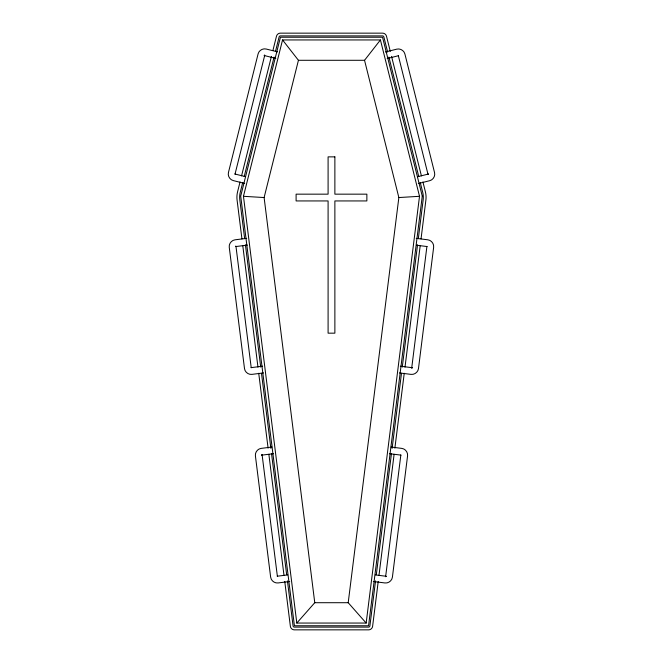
<?xml version="1.0" encoding="UTF-8"?>
<svg xmlns="http://www.w3.org/2000/svg" width="663" height="663" viewBox="0 0 663 663"><rect width="100%" height="100%" fill="white"/><g stroke="black" fill="none" stroke-linecap="round" stroke-linejoin="round"><path stroke-width="0.99" d="M251.211 367.741L251.103 367.658M277.358 576.313L277.258 576.23M366.167 623.054L348.208 602.708L398.853 197.549L364.542 60.292L380.421 39.946L282.546 39.946L243.462 196.306L296.809 623.054L366.167 623.054L419.513 196.306L380.421 39.946M375.54 580.871L369.863 626.17A1.409 1.409 0 0 1 368.81 627.107L294.256 627.115A1.409 1.409 0 0 1 293.104 626.17L287.435 580.871M376.311 574.705L391.468 453.442M392.115 448.304L401.488 373.286M402.259 367.12L417.541 244.829M418.312 238.663L423.193 199.613A20.147 20.147 0 0 0 422.77 192.568L420.259 182.532M378.217 581.492L372.573 626.618A4.144 4.144 0 0 1 368.918 629.85L294.057 629.85A4.144 4.144 0 0 1 290.402 626.618L284.759 581.492M378.987 575.335L394.112 454.304M394.883 448.147L404.239 373.269M405.01 367.111L420.143 246.081M421.038 238.904L425.911 199.919A22.857 22.857 0 0 0 425.431 191.939L422.919 181.902M385.7 576.106L400.817 455.216M411.773 367.526L426.889 246.636M235.075 173.93L264.62 55.742M240.056 181.902L237.545 191.939A22.857 22.857 0 0 0 237.064 199.919L241.937 238.904M241.556 175.877L271.432 56.388M272.941 50.363L276.454 36.308A4.069 4.069 0 0 1 280.499 33.15L382.476 33.15A4.069 4.069 0 0 1 386.521 36.308L390.283 51.366M242.708 182.532L240.197 192.568A20.147 20.147 0 0 0 239.774 199.613L244.655 238.663M244.216 176.515L274.068 57.093M275.576 51.068L279.156 36.772A1.334 1.334 0 0 1 280.292 35.893L382.684 35.893A1.334 1.334 0 0 1 383.811 36.772L387.648 52.07M296.809 623.054L314.759 602.708L264.114 197.549L298.433 60.292L282.546 39.946M426.931 246.421L427.005 246.528M400.858 455L400.933 455.1M235.009 174.145L234.942 174.029M398.455 55.709L398.339 55.634M385.443 51.979L396.814 49.137C400.245 48.258 404.065 50.545 404.902 53.993L434.555 172.62C435.442 176.051 433.146 179.872 429.707 180.701L418.336 183.543M387.2 58.535L398.239 55.775M417.806 176.689L427.842 174.178M246.669 238.357L235.034 239.815C231.52 240.238 228.785 243.752 229.249 247.266L244.498 368.587C244.912 372.109 248.426 374.844 251.94 374.371L263.567 372.913M236.103 246.52L247.398 245.103M251.318 367.617L262.614 366.2M271.847 447.044L261.189 448.387C257.667 448.801 254.94 452.323 255.404 455.837L270.645 577.158C271.059 580.68 274.581 583.407 278.095 582.943L289.723 581.484M262.258 455.091L273.546 453.666M277.474 576.188L287.734 574.896M398.853 197.549L419.513 196.306M298.433 60.292L364.542 60.292M314.759 602.708L348.208 602.708M243.462 196.306L264.114 197.549M416.223 238.357L427.85 239.807C431.373 240.221 434.108 243.744 433.643 247.258L418.477 368.587C418.063 372.109 414.541 374.844 411.027 374.38L399.399 372.921M416.521 245.227L426.79 246.512M400.361 366.208L411.648 367.625M391.12 447.053L401.778 448.387C405.3 448.801 408.035 452.323 407.571 455.837L392.405 577.166C391.99 580.689 388.468 583.423 384.954 582.959L373.327 581.501M389.421 453.674L400.717 455.091M375.316 574.912L385.576 576.197M277.557 51.871L266.186 49.029C262.755 48.142 258.935 50.438 258.098 53.877L228.445 172.504C227.558 175.935 229.854 179.756 233.293 180.593L244.664 183.436M264.761 55.659L275.8 58.419M235.158 174.071L245.194 176.582M398.38 55.849L427.925 174.046M391.543 56.388L421.411 175.877M388.899 57.093L418.759 176.515M245.426 244.829L260.716 367.12M261.487 373.286L270.86 448.304M271.507 453.442L286.665 574.705M242.832 246.081L257.957 367.111M258.727 373.269L268.092 448.147M268.855 454.304L283.988 575.335M236.003 246.644L251.194 367.526M262.158 455.208L277.349 576.089M235.547 246.47L235.879 246.097L235.564 246.412M261.703 455.042L262.034 454.669L261.703 455.042M428.397 174.162L427.95 174.154L428.397 174.162M264.703 55.186L264.23 55.468L264.703 55.186M422.265 196.14L368.562 625.764L294.413 625.764L240.71 196.14L280.432 37.236L382.543 37.236L422.265 196.14M412.195 367.75L411.822 368.081L412.195 367.75M386.123 576.329L385.692 576.661L386.123 576.329M334.873 156.866L328.094 156.866L328.094 194.16L296.104 194.16L296.104 200.939L328.094 200.939L328.094 333.166L334.873 333.166L334.873 200.939L366.863 200.939L366.863 194.16L334.873 194.16L334.873 156.866"/></g></svg>
